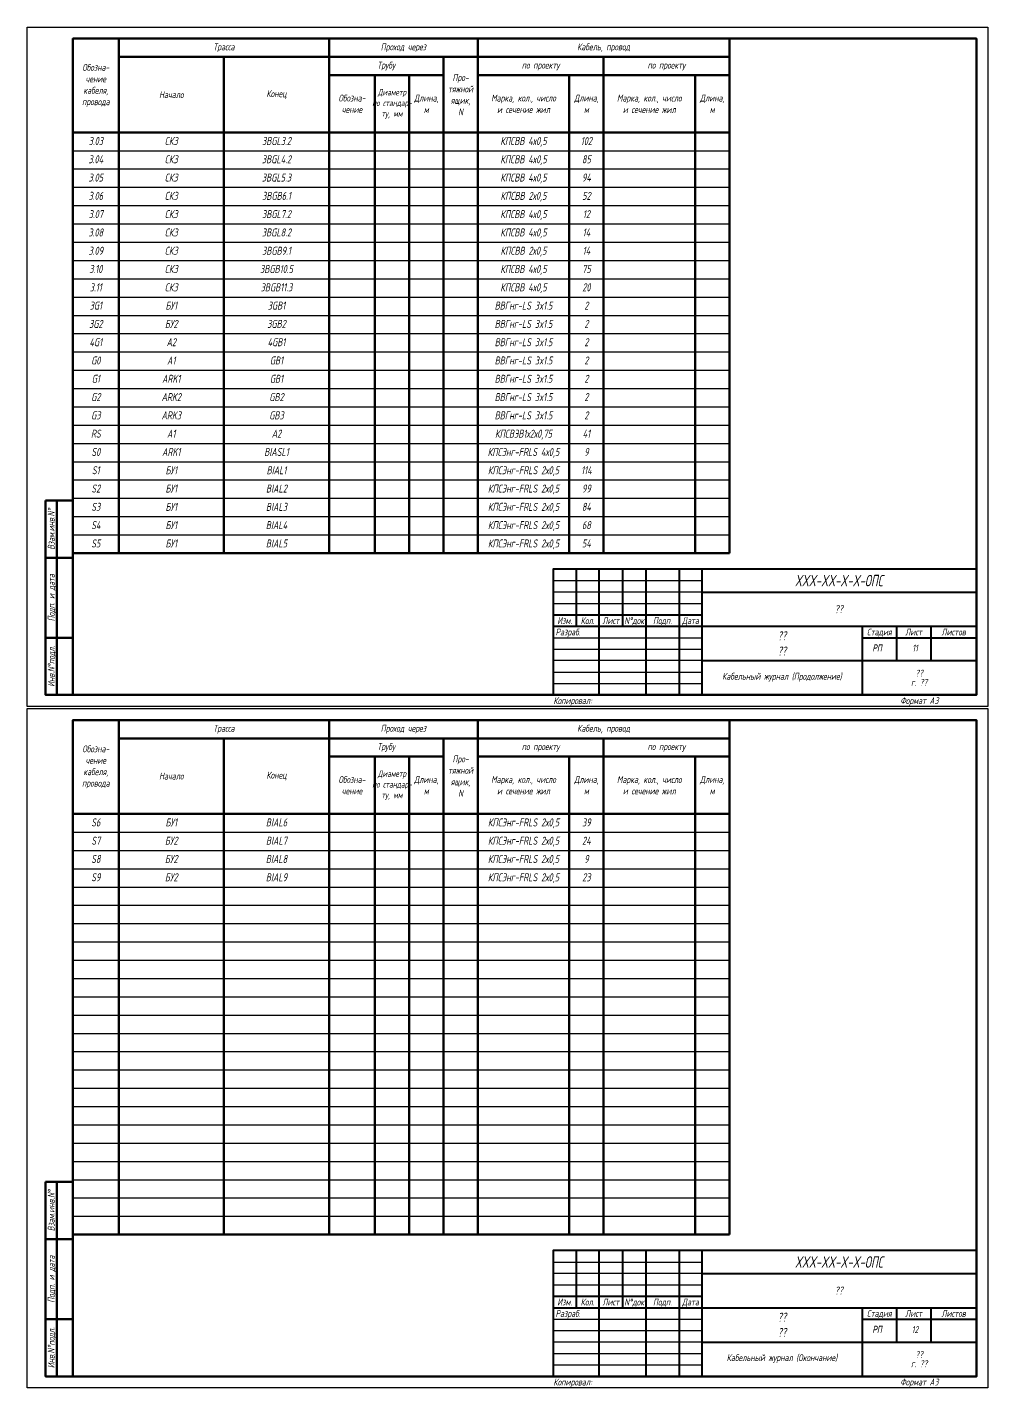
# Model space of a CAD drawing. Extents: x 0 to 1720, y -2086 to 3873.
# Drawn here: x 0 to 420, y 298 to 893 of the extents above; entities that cross this region are included whole.
import ezdxf
from ezdxf.enums import TextEntityAlignment as Align

# ---------------------------------------------------------------- set-up
doc = ezdxf.new("R2010")
doc.units = 0
doc.layers.add('FORMAT', color=134, linetype='Continuous')
doc.layers.add('TEXT', color=4, linetype='Continuous')
doc.layers.add('TABLE', color=7, linetype='Continuous', lineweight=50)
doc.styles.add('R2_5', font='romant.shx', dxfattribs={"width": 0.65, "oblique": 12, "height": 2.5})

msp = doc.modelspace()

# ---------------------------------------------------------------- linework, layer by layer
for p, q in [((20, 839), (307, 839)), ((20, 831), (307, 831)), ((20, 823), (307, 823)), ((20, 815), (307, 815)), ((20, 807), (307, 807)), ((20, 799), (307, 799)), ((20, 791), (307, 791)), ((20, 783), (307, 783)), ((20, 775), (307, 775)), ((20, 767), (307, 767)), ((20, 759), (307, 759)), ((20, 751), (307, 751)), ((20, 743), (307, 743)), ((20, 735), (307, 735)), ((20, 727), (307, 727)), ((20, 719), (307, 719)), ((20, 711), (307, 711)), ((20, 703), (307, 703)), ((20, 695), (307, 695)), ((20, 687), (307, 687)), ((20, 679), (307, 679)), ((20, 671), (307, 671)), ((20, 541), (307, 541)), ((20, 533), (307, 533)), ((20, 525), (307, 525)), ((20, 517), (307, 517)), ((20, 509), (307, 509)), ((20, 501), (307, 501)), ((20, 493), (307, 493)), ((20, 485), (307, 485)), ((20, 477), (307, 477)), ((20, 469), (307, 469)), ((20, 461), (307, 461)), ((20, 453), (307, 453)), ((20, 445), (307, 445)), ((20, 437), (307, 437)), ((20, 429), (307, 429)), ((20, 421), (307, 421)), ((20, 413), (307, 413)), ((20, 405), (307, 405)), ((20, 397), (307, 397)), ((20, 389), (307, 389)), ((20, 381), (307, 381)), ((20, 373), (307, 373))]:
    msp.add_line(p, q)
at = {"layer": 'FORMAT', "lineweight": 50}
for p, q in [((13, 686), (13, 601)), ((20, 661), (8, 661)), ((20, 626), (8, 626)), ((13, 388), (13, 303)), ((20, 363), (8, 363)), ((20, 328), (8, 328))]:
    msp.add_line(p, q, dxfattribs=at)
at = {"layer": 'FORMAT', "lineweight": 40}
for p, q in [((240, 656), (240, 631)), ((250, 656), (250, 601)), ((260.31, 656), (260.31, 631)), ((270.5, 656), (270.5, 601)), ((285, 656), (285, 601)), ((295, 656), (295, 601)), ((295, 646), (415, 646)), ((230, 636), (295, 636)), ((230, 631), (415, 631)), ((365.08, 631), (365.08, 601)), ((380.08, 631), (380.08, 616)), ((395.08, 631), (395.08, 616)), ((365.08, 626), (415, 626)), ((295, 616), (415, 616)), ((240, 358), (240, 333)), ((250, 358), (250, 303)), ((260.31, 358), (260.31, 333)), ((270.5, 358), (270.5, 303)), ((285, 358), (285, 303)), ((295, 358), (295, 303)), ((295, 348), (415, 348)), ((230, 338), (295, 338)), ((230, 333), (415, 333)), ((365.08, 333), (365.08, 303)), ((365.08, 328), (415, 328)), ((380.08, 333), (380.08, 318)), ((395.08, 333), (395.08, 318)), ((295, 318), (415, 318))]:
    msp.add_line(p, q, dxfattribs=at)
at = {"layer": 'FORMAT', "lineweight": -3}
for p, q in [((230, 651), (295, 651)), ((295, 646), (230, 646)), ((230, 641), (295, 641)), ((230, 626), (295, 626)), ((230, 621), (295, 621)), ((295, 616), (230, 616)), ((230, 611), (295, 611)), ((230, 606), (295, 606)), ((230, 353), (295, 353)), ((295, 348), (230, 348)), ((230, 343), (295, 343)), ((230, 328), (295, 328)), ((230, 323), (295, 323)), ((295, 318), (230, 318)), ((230, 313), (295, 313)), ((230, 308), (295, 308))]:
    msp.add_line(p, q, dxfattribs=at)
at = {"layer": 'FORMAT'}
for points in [[(0, 893), (420, 893), (420, 596), (0, 596)], [(0, 595), (420, 595), (420, 298), (0, 298)]]:
    msp.add_lwpolyline(points, close=True, dxfattribs=at)
at = {"layer": 'FORMAT', "lineweight": 50}
for points in [[(20, 601), (20, 888), (415, 888), (415, 601)], [(8, 686), (20, 686), (20, 601), (8, 601)], [(20, 303), (20, 590), (415, 590), (415, 303)], [(8, 388), (20, 388), (20, 303), (8, 303)]]:
    msp.add_lwpolyline(points, close=True, dxfattribs=at)
at = {"layer": 'FORMAT', "lineweight": 40}
for points in [[(230, 601), (415, 601), (415, 656), (230, 656)], [(230, 303), (415, 303), (415, 358), (230, 358)]]:
    msp.add_lwpolyline(points, close=True, dxfattribs=at)
at = {"layer": 'TABLE'}
for p, q in [((20, 888), (307, 888)), ((20, 847), (20, 888)), ((40, 847), (40, 888)), ((132, 847), (132, 888)), ((197, 847), (197, 888)), ((307, 847), (307, 888)), ((40, 880), (307, 880)), ((86, 847), (86, 880)), ((182, 847), (182, 880)), ((252, 847), (252, 880)), ((132, 872), (182, 872)), ((152, 847), (152, 872)), ((167, 847), (167, 872)), ((197, 872), (307, 872)), ((237, 847), (237, 872)), ((292, 847), (292, 872)), ((20, 847), (20, 663)), ((20, 847), (307, 847)), ((40, 847), (40, 663)), ((86, 847), (86, 663)), ((132, 847), (132, 663)), ((152, 847), (152, 663)), ((167, 847), (167, 663)), ((182, 847), (182, 663)), ((197, 847), (197, 663)), ((237, 847), (237, 663)), ((252, 847), (252, 663)), ((292, 847), (292, 663)), ((307, 847), (307, 663)), ((20, 663), (307, 663)), ((20, 590), (307, 590)), ((20, 549), (20, 590)), ((40, 549), (40, 590)), ((132, 549), (132, 590)), ((197, 549), (197, 590)), ((307, 549), (307, 590)), ((40, 582), (307, 582)), ((86, 549), (86, 582)), ((182, 549), (182, 582)), ((252, 549), (252, 582)), ((132, 574), (182, 574)), ((152, 549), (152, 574)), ((167, 549), (167, 574)), ((197, 574), (307, 574)), ((237, 549), (237, 574)), ((292, 549), (292, 574)), ((20, 549), (20, 365)), ((20, 549), (307, 549)), ((40, 549), (40, 365)), ((86, 549), (86, 365)), ((132, 549), (132, 365)), ((152, 549), (152, 365)), ((167, 549), (167, 365)), ((182, 549), (182, 365)), ((197, 549), (197, 365)), ((237, 549), (237, 365)), ((252, 549), (252, 365)), ((292, 549), (292, 365)), ((307, 549), (307, 365)), ((20, 365), (307, 365))]:
    msp.add_line(p, q, dxfattribs=at)

# ---------------------------------------------------------------- texts
at = {"char_height": 3.5, "attachment_point": 2, "line_spacing_factor": 1.371429, "style": 'R2_5'}
for s, insert, width in [('3.03', (30, 845), 18), ('СК3', (63, 845), 44), ('3BGL3.2', (109, 845), 45), ('КПСВВ 4х0,5', (217, 845), 38), ('102', (244.5, 845), 13), ('3.04', (30, 837), 18), ('СК3', (63, 837), 44), ('3BGL4.2', (109, 837), 45), ('КПСВВ 4х0,5', (217, 837), 38), ('85', (244.5, 837), 13), ('3.05', (30, 829), 18), ('СК3', (63, 829), 44), ('3BGL5.3', (109, 829), 45), ('КПСВВ 4х0,5', (217, 829), 38), ('94', (244.5, 829), 13), ('3.06', (30, 821), 18), ('СК3', (63, 821), 44), ('3BGB6.1', (109, 821), 45), ('КПСВВ 2х0,5', (217, 821), 38), ('52', (244.5, 821), 13), ('3.07', (30, 813), 18), ('СК3', (63, 813), 44), ('3BGL7.2', (109, 813), 45), ('КПСВВ 4х0,5', (217, 813), 38), ('12', (244.5, 813), 13), ('3.08', (30, 805), 18), ('СК3', (63, 805), 44), ('3BGL8.2', (109, 805), 45), ('КПСВВ 4х0,5', (217, 805), 38), ('14', (244.5, 805), 13), ('3.09', (30, 797), 18), ('СК3', (63, 797), 44), ('3BGB9.1', (109, 797), 45), ('КПСВВ 2х0,5', (217, 797), 38), ('14', (244.5, 797), 13), ('3.10', (30, 789), 18), ('СК3', (63, 789), 44), ('3BGB10.5', (109, 789), 45), ('КПСВВ 4х0,5', (217, 789), 38), ('75', (244.5, 789), 13), ('3.11', (30, 781), 18), ('СК3', (63, 781), 44), ('3BGB11.3', (109, 781), 45), ('КПСВВ 4х0,5', (217, 781), 38), ('20', (244.5, 781), 13), ('3G1', (30, 773), 18), ('БУ1', (63, 773), 44), ('3GB1', (109, 773), 45), ('ВВГнг-LS 3x1.5', (217, 773), 38), ('2', (244.5, 773), 13), ('3G2', (30, 765), 18), ('БУ2', (63, 765), 44), ('3GB2', (109, 765), 45), ('ВВГнг-LS 3x1.5', (217, 765), 38), ('2', (244.5, 765), 13), ('4G1', (30, 757), 18), ('A2', (63, 757), 44), ('4GB1', (109, 757), 45), ('ВВГнг-LS 3x1.5', (217, 757), 38), ('2', (244.5, 757), 13), ('G0', (30, 749), 18), ('A1', (63, 749), 44), ('GB1', (109, 749), 45), ('ВВГнг-LS 3x1.5', (217, 749), 38), ('2', (244.5, 749), 13), ('G1', (30, 741), 18), ('ARK1', (63, 741), 44), ('GB1', (109, 741), 45), ('ВВГнг-LS 3x1.5', (217, 741), 38), ('2', (244.5, 741), 13), ('G2', (30, 733), 18), ('ARK2', (63, 733), 44), ('GB2', (109, 733), 45), ('ВВГнг-LS 3x1.5', (217, 733), 38), ('2', (244.5, 733), 13), ('G3', (30, 725), 18), ('ARK3', (63, 725), 44), ('GB3', (109, 725), 45), ('ВВГнг-LS 3x1.5', (217, 725), 38), ('2', (244.5, 725), 13), ('RS', (30, 717), 18), ('A1', (63, 717), 44), ('A2', (109, 717), 45), ('КПСВЭВ1х2х0,75', (217, 717), 38), ('41', (244.5, 717), 13), ('S0', (30, 709), 18), ('ARK1', (63, 709), 44), ('BIASL1', (109, 709), 45), ('КПСЭнг-FRLS 4х0,5', (217, 709), 38), ('9', (244.5, 709), 13), ('S1', (30, 701), 18), ('БУ1', (63, 701), 44), ('BIAL1', (109, 701), 45), ('КПСЭнг-FRLS 2х0,5', (217, 701), 38), ('114', (244.5, 701), 13), ('S2', (30, 693), 18), ('БУ1', (63, 693), 44), ('BIAL2', (109, 693), 45), ('КПСЭнг-FRLS 2х0,5', (217, 693), 38), ('99', (244.5, 693), 13), ('S3', (30, 685), 18), ('БУ1', (63, 685), 44), ('BIAL3', (109, 685), 45), ('КПСЭнг-FRLS 2х0,5', (217, 685), 38), ('84', (244.5, 685), 13), ('S4', (30, 677), 18), ('БУ1', (63, 677), 44), ('BIAL4', (109, 677), 45), ('КПСЭнг-FRLS 2х0,5', (217, 677), 38), ('68', (244.5, 677), 13), ('S5', (30, 669), 18), ('БУ1', (63, 669), 44), ('BIAL5', (109, 669), 45), ('КПСЭнг-FRLS 2х0,5', (217, 669), 38), ('54', (244.5, 669), 13), ('S6', (30, 547), 18), ('БУ1', (63, 547), 44), ('BIAL6', (109, 547), 45), ('КПСЭнг-FRLS 2х0,5', (217, 547), 38), ('39', (244.5, 547), 13), ('S7', (30, 539), 18), ('БУ2', (63, 539), 44), ('BIAL7', (109, 539), 45), ('КПСЭнг-FRLS 2х0,5', (217, 539), 38), ('24', (244.5, 539), 13), ('S8', (30, 531), 18), ('БУ2', (63, 531), 44), ('BIAL8', (109, 531), 45), ('КПСЭнг-FRLS 2х0,5', (217, 531), 38), ('9', (244.5, 531), 13), ('S9', (30, 523), 18), ('БУ2', (63, 523), 44), ('BIAL9', (109, 523), 45), ('КПСЭнг-FRLS 2х0,5', (217, 523), 38), ('23', (244.5, 523), 13)]:
    msp.add_mtext(s, dxfattribs=dict(at, insert=insert, width=width))
at = {"layer": 'FORMAT', "style": 'R2_5', "oblique": 12, "width": 0.65}
for s, p in [('Изм.', (235, 632)), ('Кол.', (245, 632)), ('Лист', (255.16, 632)), ('N%%dдок', (265.41, 632)), ('Подп.', (277.75, 632)), ('Дата', (290, 632)), ('Изм.', (235, 334)), ('Кол.', (245, 334)), ('Лист', (255.16, 334)), ('N%%dдок', (265.41, 334)), ('Подп.', (277.75, 334)), ('Дата', (290, 334))]:
    msp.add_text(s, height=3, dxfattribs=at).set_placement(p, align=Align.CENTER)
for p in [(231, 627), (231, 329)]:
    msp.add_text('Разраб.', height=3, dxfattribs=at).set_placement(p)
at = {"layer": 'FORMAT', "style": 'R2_5', "width": 0.65}
for s, oblique, p in [('Стадия', 12, (372.58, 628.5)), ('Лист', 12, (387.58, 628.5)), ('Листов', 12, (405.04, 628.5)), ('Формат А3', 15, (390.04, 598.5)), ('Стадия', 12, (372.58, 330.5)), ('Лист', 12, (387.58, 330.5)), ('Листов', 12, (405.04, 330.5)), ('Формат А3', 15, (390.04, 300.5))]:
    msp.add_text(s, height=3, dxfattribs=dict(at, oblique=oblique)).set_placement(p, align=Align.MIDDLE_CENTER)
at = {"layer": 'FORMAT', "style": 'R2_5', "oblique": 15, "width": 0.65}
for p in [(230, 598.5), (230, 300.5)]:
    msp.add_text('Копировал:', height=3, dxfattribs=at).set_placement(p, align=Align.MIDDLE_LEFT)
at = {"layer": 'FORMAT', "attachment_point": 5, "style": 'R2_5'}
for s, insert, char_height, width in [('Трасса', (86, 884), 3, 46), ('Проход через', (164.5, 884), 3, 46), ('Кабель, провод', (252, 884), 3, 46), ('Обозна-\\Pчение\\Pкабеля,\\Pпровода', (30, 867.5), 3, 20), ('Трубу', (157, 876), 3, 46), ('по проекту', (224.5, 876), 3, 46), ('по проекту', (279.5, 876), 3, 46), ('Про-\\Pтяжной\\Pящик,\\PN', (189.5, 863.5), 3, 15), ('Начало', (63, 863.5), 3, 46), ('Конец', (109, 863.5), 3, 46), ('Обозна-\\Pчение', (142, 859.5), 3, 15), ('Диаметр\\Pпо стандар- \\Pту, мм', (159.5, 859.5), 2.8, 15), ('Длина,\\Pм', (174.5, 859.5), 3, 15), ('Марка, кол., число\\Pи сечение жил', (217, 859.5), 3, 46), ('Длина,\\Pм', (244.5, 859.5), 3, 46), ('Марка, кол., число\\Pи сечение жил', (272, 859.5), 3, 46), ('Длина,\\Pм', (299.5, 859.5), 3, 46), ('Трасса', (86, 586), 3, 46), ('Проход через', (164.5, 586), 3, 46), ('Кабель, провод', (252, 586), 3, 46), ('Обозна-\\Pчение\\Pкабеля,\\Pпровода', (30, 569.5), 3, 20), ('Трубу', (157, 578), 3, 46), ('по проекту', (224.5, 578), 3, 46), ('по проекту', (279.5, 578), 3, 46), ('Про-\\Pтяжной\\Pящик,\\PN', (189.5, 565.5), 3, 15), ('Начало', (63, 565.5), 3, 46), ('Конец', (109, 565.5), 3, 46), ('Обозна-\\Pчение', (142, 561.5), 3, 15), ('Диаметр\\Pпо стандар- \\Pту, мм', (159.5, 561.5), 2.8, 15), ('Длина,\\Pм', (174.5, 561.5), 3, 15), ('Марка, кол., число\\Pи сечение жил', (217, 561.5), 3, 46), ('Длина,\\Pм', (244.5, 561.5), 3, 46), ('Марка, кол., число\\Pи сечение жил', (272, 561.5), 3, 46), ('Длина,\\Pм', (299.5, 561.5), 3, 46)]:
    msp.add_mtext(s, dxfattribs=dict(at, insert=insert, char_height=char_height, width=width))
at = {"layer": 'FORMAT', "char_height": 3, "width": 48.2605, "attachment_point": 5, "line_spacing_factor": 0.8, "style": 'R2_5'}
for insert in [(390.04, 608.5), (390.04, 310.5)]:
    msp.add_mtext('??\\Pг. ??', dxfattribs=dict(at, insert=insert))
at = {"layer": 'TEXT', "style": 'R2_5', "oblique": 12, "width": 0.65}
for s, p in [('Взам.инв.N%%d', (10.5, 673.5)), ('Подп. и дата', (10.5, 643.5)), ('Инв.N%%dподл.', (10.5, 613.5)), ('Взам.инв.N%%d', (10.5, 375.5)), ('Подп. и дата', (10.5, 345.5)), ('Инв.N%%dподл.', (10.5, 315.5))]:
    msp.add_text(s, height=3, rotation=90, dxfattribs=at).set_placement(p, align=Align.MIDDLE_CENTER)
for s, p in [('РП', (371.63, 621.62)), ('РП', (371.63, 621.49)), ('11', (388.22, 621.49)), ('РП', (371.63, 323.62)), ('РП', (371.63, 323.49)), ('12', (388.22, 323.49))]:
    msp.add_text(s, height=3, dxfattribs=at).set_placement(p, align=Align.MIDDLE_CENTER)
at = {"layer": 'TEXT', "attachment_point": 5, "style": 'R2_5'}
for s, insert, char_height, width, line_spacing_factor in [('XXX-XX-X-X-ОПС', (354.9, 651), 5, 120, 0.800004), ('Кабельный журнал (Продолжение)', (330, 608.75), 3, 70, 0.8), ('XXX-XX-X-X-ОПС', (354.9, 353), 5, 120, 0.800004), ('Кабельный журнал (Окончание)', (330, 310.75), 3, 70, 0.8)]:
    msp.add_mtext(s, dxfattribs=dict(at, insert=insert, char_height=char_height, width=width, line_spacing_factor=line_spacing_factor))
for s, insert, char_height, width in [('??', (354.9, 638.5), 3.5, 120), ('??\\P??', (330.05, 623.5), 4, 70), ('??', (354.9, 340.5), 3.5, 120), ('??\\P??', (330.05, 325.5), 4, 70)]:
    msp.add_mtext(s, dxfattribs=dict(at, insert=insert, char_height=char_height, width=width))

doc.saveas('drawing.dxf')
